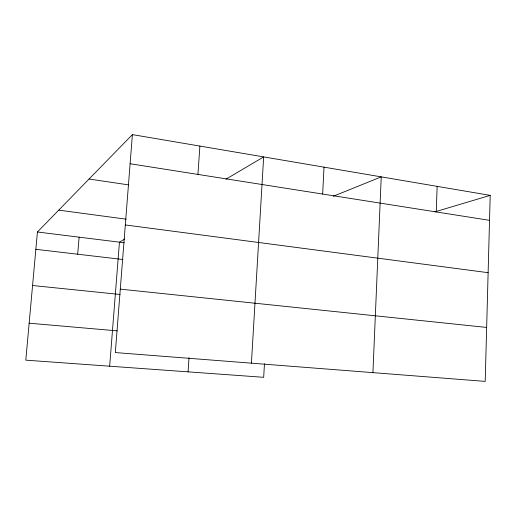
<?xml version="1.0" encoding="UTF-8"?>
<svg xmlns="http://www.w3.org/2000/svg" width="516" height="516" viewBox="0 0 516 516"><rect width="100%" height="100%" fill="white"/><g stroke="black" fill="none" stroke-linecap="round" stroke-linejoin="round"><path stroke-width="0.77" d="M490.2 195.37L485.208 381.388L115.32 352.563L132.393 134.612L490.2 195.37L434.898 211.857M436.259 211.947L437.142 186.36M372.926 372.636L381.234 176.865L333.297 196.261M322.655 194.061L324.016 167.152M264.463 363.735L263.682 377.306L25.8 360.155L37.423 231.994L132.393 134.612M251.415 363.174L263.657 156.903L225.905 179.226M188.069 371.855L189.03 357.691M197.938 174.421L199.879 146.073M109.663 366.205L119.454 242.172L124.775 239.031M77.684 254.207L79.129 237.166M29.154 323.197L117.242 330.866M32.566 285.516L120.086 294.468M120.286 289.141L486.653 327.434M35.849 249.312L122.924 259.503M37.423 231.994L124.233 242.765M125.317 224.95L488.123 272.68M58.734 210.141L126.265 219.19M89.075 179.026L128.574 184.889M130.109 163.74L489.529 220.332"/></g></svg>
